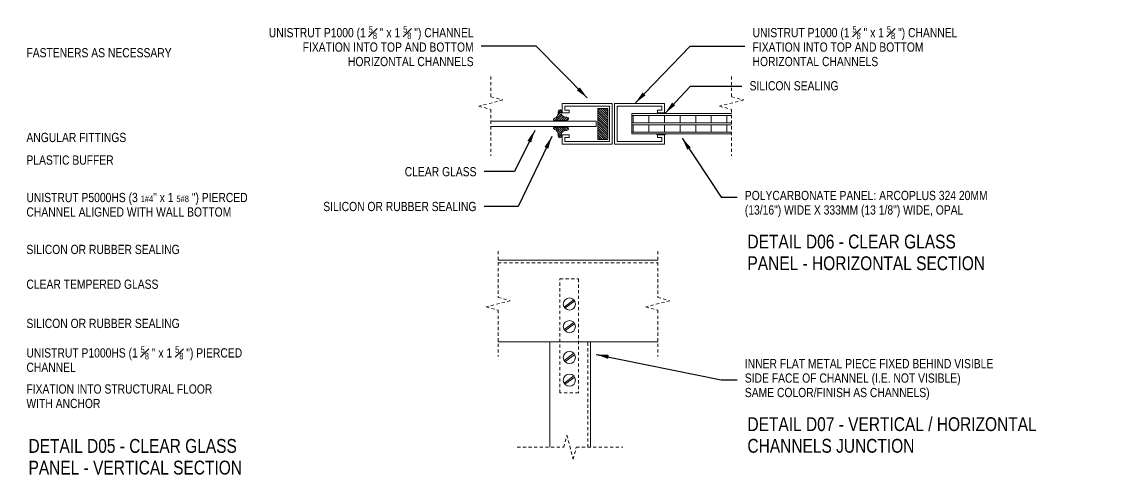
# Model space of a CAD drawing. Extents: x 65572 to 72871, y 30718 to 33858.
# Drawn here: x 67291.73 to 67334.79, y 32693.27 to 32711.64 of the extents above; entities that cross this region are included whole.
import ezdxf

# ---------------------------------------------------------------- set-up
doc = ezdxf.new("R2010")
doc.units = 0
doc.header["$LTSCALE"] = 0.5
doc.header["$MEASUREMENT"] = 0
doc.linetypes.add('HIDDEN', pattern=[0.375, 0.25, -0.125])
doc.layers.get('0').update_dxf_attribs({"color": 20, "linetype": 'CONTINUOUS'})
for name, color, linetype, lineweight in [('Annotations', 40, 'CONTINUOUS', 5), ('Framing', 142, 'CONTINUOUS', 13), ('Hatches', 8, 'CONTINUOUS', 5), ('Projections', 151, 'HIDDEN', 5), ('Viewed', 150, 'CONTINUOUS', 9)]:
    doc.layers.add(name, color=color, linetype=linetype, lineweight=lineweight)
doc.styles.add('Arial', font='arial.ttf', dxfattribs={"width": 0.8, "height": 0.368825})
doc.styles.add('Arial_2', font='arial.ttf', dxfattribs={"height": 0.491766})
doc.dimstyles.new('ARCH2', dxfattribs={"dimscale": 12, "dimtxt": 0.5, "dimasz": 0.041667, "dimexe": 0.041667, "dimexo": 0.03125, "dimgap": 0.020833, "dimtad": 1, "dimdec": 5, "dimrnd": 0.03125, "dimzin": 1, "dimdsep": 46, "dimlunit": 4, "dimtxsty": 'Arial_2', "dimblk1": 'OBLIQUE', "dimblk2": 'OBLIQUE', "dimsah": 1, "dimcen": 0.09, "dimdle": 0.041667, "dimazin": 0, "dimtfac": 1, "dimtdec": 4, "dimtix": 1, "dimtmove": 0, "dimatfit": 3, "dimfxl": 1, "dimtvp": 1, "dimtfill": 1, "dimfrac": 2, "dimtolj": 1, "dimtzin": 0, "dimarcsym": 2})
pattern_1 = [(135, (100011.22145, -34579.537397), (-0.044194173824, -0.044194173824), [])]

# ---------------------------------------------------------------- blocks, each defined once
blk = doc.blocks.new('_Oblique')
at = {"lineweight": -2}
blk.add_line((-0.5, -0.5), (0.5, 0.5), dxfattribs=at)

msp = doc.modelspace()

# ---------------------------------------------------------------- hatches: boundary and pattern name
at = {"layer": 'Hatches'}
h = msp.add_hatch(dxfattribs=at)
h.set_pattern_fill('ANSI31', color=256, scale=0.5, angle=270, style=0)
h.set_pattern_definition([(225, (100011.22145, 99994.645696), (-0.044194173824, 0.044194173824), [])])
edge = h.paths.add_edge_path()
edge.add_line((67313.272936, 32707.97191), (67313.272936, 32708.050615))
edge.add_arc((67313.211934, 32708.050615), 0.061002, 0, 189.0279769)
edge.add_arc((67312.9063, 32708.002054), 0.248466, -71.3465859, 9.0279769, ccw=False)
edge.add_arc((67312.999413, 32707.726224), 0.042657, 108.6534141, 251.3465859)
edge.add_line((67312.98577, 32707.685808), (67313.499477, 32707.685808))
edge.add_arc((67313.499477, 32707.75175), 0.065942, 270, 450)
edge.add_arc((67313.499477, 32708.118641), 0.30095, 231.018939, 270, ccw=False)
edge.add_arc((67313.373723, 32707.963243), 0.101043, 184.0748091, 231.018939, ccw=False)
edge.add_line((67313.272936, 32707.956063), (67313.272936, 32707.97191))
h = msp.add_hatch(dxfattribs=at)
h.set_pattern_fill('ANSI31', color=256, scale=0.5, angle=90, style=0)
h.set_pattern_definition(pattern_1)
h.paths.add_polyline_path([(67314.727924, 32706.926806), (67315.128575, 32706.926806), (67315.128575, 32708.159431), (67314.727924, 32708.159431)])
h = msp.add_hatch(dxfattribs=at)
h.set_pattern_fill('ANSI31', color=256, scale=0.5, angle=90, style=0)
h.set_pattern_definition(pattern_1)
edge = h.paths.add_edge_path()
edge.add_line((67313.272936, 32707.136389), (67313.272936, 32707.057684))
edge.add_arc((67313.211934, 32707.057684), 0.061002, 170.9720231, 360, ccw=False)
edge.add_arc((67312.9063, 32707.106245), 0.248466, 350.9720231, 431.3465859)
edge.add_arc((67312.999413, 32707.382075), 0.042657, 108.6534141, 251.3465859, ccw=False)
edge.add_line((67312.98577, 32707.422491), (67313.499477, 32707.422491))
edge.add_arc((67313.499477, 32707.356549), 0.065942, -90, 90, ccw=False)
edge.add_arc((67313.499477, 32706.989658), 0.30095, 90, 128.981061)
edge.add_arc((67313.373723, 32707.145056), 0.101043, 128.981061, 175.9251909)
edge.add_line((67313.272936, 32707.152236), (67313.272936, 32707.136389))

# ---------------------------------------------------------------- linework, layer by layer
at = {"layer": 'Framing'}
for p, q in [((67313.307387, 32708.36665), (67315.307387, 32708.36665)), ((67313.307387, 32708.36665), (67315.307387, 32708.36665)), ((67313.307387, 32707.99165), (67313.307387, 32708.36665)), ((67313.588637, 32707.99165), (67313.307387, 32707.99165)), ((67315.201918, 32708.261181), (67313.412856, 32708.261181)), ((67313.412856, 32708.261181), (67313.412856, 32708.097118)), ((67313.412856, 32708.097118), (67313.588637, 32708.097118)), ((67313.588637, 32708.097118), (67313.588637, 32707.99165)), ((67315.201918, 32706.847118), (67315.201918, 32708.261181)), ((67315.307387, 32708.36665), (67315.307387, 32706.74165)), ((67315.307387, 32707.99165), (67315.307387, 32708.36665)), ((67315.390402, 32708.36665), (67315.390402, 32706.74165)), ((67317.390402, 32708.36665), (67315.390402, 32708.36665)), ((67317.390402, 32708.36665), (67315.390402, 32708.36665)), ((67315.390402, 32707.99165), (67315.390402, 32708.36665)), ((67315.495871, 32706.847118), (67315.495871, 32708.261181)), ((67315.495871, 32708.261181), (67317.284933, 32708.261181)), ((67316.083976, 32707.9604), (67316.083976, 32707.1479)), ((67320.067891, 32707.9604), (67316.083976, 32707.9604)), ((67317.109152, 32707.99165), (67317.040304, 32707.9604)), ((67317.284933, 32708.097118), (67317.109152, 32708.097118)), ((67317.109152, 32708.097118), (67317.109152, 32707.99165)), ((67317.109152, 32707.99165), (67317.390402, 32707.99165)), ((67317.284933, 32708.261181), (67317.284933, 32708.097118)), ((67317.390402, 32707.99165), (67317.390402, 32708.36665)), ((67317.390402, 32707.99165), (67317.45925, 32707.9604)), ((67314.667675, 32707.661127), (67310.461599, 32707.661127)), ((67314.667675, 32707.447172), (67314.667675, 32707.661127)), ((67315.307387, 32707.86665), (67315.307387, 32707.24165)), ((67316.083976, 32707.889081), (67320.067891, 32707.889081)), ((67316.083976, 32707.589809), (67320.067891, 32707.589809)), ((67316.140402, 32707.889081), (67316.140402, 32707.589809)), ((67316.7642, 32707.889081), (67316.7642, 32707.589809)), ((67317.387998, 32707.889081), (67317.387998, 32707.589809)), ((67318.011796, 32707.889081), (67318.011796, 32707.589809)), ((67318.635594, 32707.889081), (67318.635594, 32707.589809)), ((67319.259392, 32707.889081), (67319.259392, 32707.589809)), ((67319.88319, 32707.889081), (67319.88319, 32707.589809)), ((67314.667675, 32707.447172), (67310.461599, 32707.447172)), ((67313.307387, 32706.74165), (67313.307387, 32707.11665)), ((67313.307387, 32707.11665), (67313.588637, 32707.11665)), ((67313.588637, 32707.11665), (67313.588637, 32707.011181)), ((67316.083976, 32707.51849), (67320.067891, 32707.51849)), ((67316.083976, 32707.219218), (67320.067891, 32707.219218)), ((67320.067891, 32707.1479), (67316.083976, 32707.1479)), ((67316.140402, 32707.51849), (67316.140402, 32707.219218)), ((67316.7642, 32707.51849), (67316.7642, 32707.219218)), ((67317.109152, 32707.11665), (67317.040304, 32707.1479)), ((67317.390402, 32707.11665), (67317.109152, 32707.11665)), ((67317.109152, 32707.11665), (67317.109152, 32707.011181)), ((67317.387998, 32707.51849), (67317.387998, 32707.219218)), ((67317.390402, 32707.11665), (67317.45925, 32707.1479)), ((67317.390402, 32706.74165), (67317.390402, 32707.11665)), ((67318.011796, 32707.51849), (67318.011796, 32707.219218)), ((67318.635594, 32707.51849), (67318.635594, 32707.219218)), ((67319.259392, 32707.51849), (67319.259392, 32707.219218)), ((67319.88319, 32707.51849), (67319.88319, 32707.219218)), ((67315.307387, 32706.74165), (67313.307387, 32706.74165)), ((67313.307387, 32706.74165), (67315.307387, 32706.74165)), ((67313.588637, 32707.011181), (67313.412856, 32707.011181)), ((67313.412856, 32707.011181), (67313.412856, 32706.847118)), ((67313.412856, 32706.847118), (67315.201918, 32706.847118)), ((67315.390402, 32706.74165), (67317.390402, 32706.74165)), ((67317.390402, 32706.74165), (67315.390402, 32706.74165)), ((67317.284933, 32706.847118), (67315.495871, 32706.847118)), ((67317.109152, 32707.011181), (67317.284933, 32707.011181)), ((67317.284933, 32707.011181), (67317.284933, 32706.847118))]:
    msp.add_line(p, q, dxfattribs=at)
for points in [[(67313.272936, 32707.97191), (67313.272936, 32708.050615, 1.082058871), (67313.151688, 32708.041043, -0.365822184), (67312.98577, 32707.76664, 0.717866324), (67312.98577, 32707.685808), (67313.499477, 32707.685808, 1), (67313.499477, 32707.817691, -0.171746351), (67313.310161, 32707.884697, -0.207745986), (67313.272936, 32707.956063)], [(67313.272936, 32707.136389), (67313.272936, 32707.057684, -1.082058871), (67313.151688, 32707.067257, 0.365822184), (67312.98577, 32707.341659, -0.717866324), (67312.98577, 32707.422491), (67313.499477, 32707.422491, -1), (67313.499477, 32707.290608, 0.171746351), (67313.310161, 32707.223602, 0.207745986), (67313.272936, 32707.152236)]]:
    msp.add_lwpolyline(points, format="xyb", close=True, dxfattribs=at)
at = {"layer": 'Framing', "flags": 128}
msp.add_lwpolyline([(67314.727924, 32706.926806), (67315.128575, 32706.926806), (67315.128575, 32708.159431), (67314.727924, 32708.159431)], close=True, dxfattribs=at)
at = {"layer": 'Projections'}
for p, q in [((67310.461599, 32709.442419), (67310.461599, 32708.629963)), ((67320.067891, 32709.442419), (67320.067891, 32708.629963)), ((67310.945276, 32708.504963), (67309.977923, 32708.254963)), ((67310.461599, 32708.629963), (67310.945276, 32708.504963)), ((67320.551567, 32708.504963), (67319.584214, 32708.254963)), ((67320.067891, 32708.629963), (67320.551567, 32708.504963)), ((67309.977923, 32708.254963), (67310.461599, 32708.129963)), ((67310.461599, 32708.129963), (67310.461599, 32706.274817)), ((67319.584214, 32708.254963), (67320.067891, 32708.129963)), ((67320.067891, 32708.129963), (67320.067891, 32706.274817)), ((67310.752534, 32702.468127), (67310.752534, 32700.613508)), ((67317.123816, 32702.468127), (67317.123816, 32700.613508)), ((67310.752534, 32701.99444), (67317.123816, 32701.99444)), ((67311.236211, 32700.488508), (67310.268858, 32700.238508)), ((67310.268858, 32700.238508), (67310.752534, 32700.113508)), ((67310.752534, 32700.613508), (67311.236211, 32700.488508)), ((67317.607492, 32700.488508), (67316.640139, 32700.238508)), ((67316.640139, 32700.238508), (67317.123816, 32700.113508)), ((67317.123816, 32700.613508), (67317.607492, 32700.488508)), ((67310.752534, 32700.113508), (67310.752534, 32698.258362)), ((67317.123816, 32700.113508), (67317.123816, 32698.258362)), ((67314.332146, 32694.636262), (67314.332146, 32698.850939)), ((67313.370162, 32694.636262), (67313.495162, 32695.119939)), ((67313.495162, 32695.119939), (67313.745162, 32694.152586)), ((67311.515543, 32694.636262), (67313.370162, 32694.636262)), ((67313.745162, 32694.152586), (67313.870162, 32694.636262)), ((67313.870162, 32694.636262), (67315.725308, 32694.636262))]:
    msp.add_line(p, q, dxfattribs=at)
msp.add_lwpolyline([(67313.217283, 32696.811463), (67313.217283, 32701.35739), (67313.960183, 32701.35739), (67313.960183, 32696.811463)], close=True, dxfattribs=at)
at = {"layer": 'Viewed', "linetype": 'ByBlock'}
for p, q in [((67310.752534, 32702.099909), (67317.123816, 32702.099909)), ((67313.770531, 32700.524515), (67313.38285, 32700.234548)), ((67313.807079, 32700.475651), (67313.419399, 32700.185684)), ((67313.770531, 32699.621783), (67313.38285, 32699.331816)), ((67313.807079, 32699.572919), (67313.419399, 32699.282952)), ((67310.752534, 32698.850939), (67317.123816, 32698.850939)), ((67312.81313, 32694.636262), (67312.81313, 32698.850939)), ((67312.81313, 32698.850939), (67314.437615, 32698.850939)), ((67314.437615, 32694.636262), (67314.437615, 32698.850939)), ((67313.770531, 32698.388679), (67313.38285, 32698.098712)), ((67313.807079, 32698.339814), (67313.419399, 32698.049847)), ((67313.770531, 32697.485947), (67313.38285, 32697.19598)), ((67313.807079, 32697.437082), (67313.419399, 32697.147115))]:
    msp.add_line(p, q, dxfattribs=at)
for centre in [(67313.594965, 32700.3551), (67313.594965, 32699.452368), (67313.594965, 32698.219263), (67313.594965, 32697.316531)]:
    msp.add_circle(centre, 0.242063, dxfattribs=at)

# ---------------------------------------------------------------- texts
at = {"layer": 'Annotations', "line_spacing_factor": 0.938532, "style": 'Arial', "bg_fill": 2}
for s, insert, char_height, width, attachment_point in [('{\\A1;FASTENERS AS NECESSARY}', (67291.925478, 32710.201559), 0.36882485, 10.25865279, 7), ('{ANGULAR FITTINGS}', (67291.925478, 32706.817836), 0.36882485, 10.25865279, 7), ('{UNISTRUT P5000HS (3 \\H0.7x;1#4\\H1.42857x;" x 1 \\H0.7x;5#8\\H1.42857x; ") PIERCED CHANNEL ALIGNED WITH WALL BOTTOM}', (67291.925478, 32703.842127), 0.36882485, 9.207, 7), ('{DETAIL D06 - CLEAR GLASS\\PPANEL - HORIZONTAL SECTION}', (67320.701035, 32703.125888), 0.55323728, 13.8105, 1), ('{SILICON OR RUBBER SEALING}', (67291.925478, 32702.344797), 0.36882485, 9.207, 7), ('{CLEAR TEMPERED GLASS}', (67291.925478, 32701.330696), 0.36882485, 11.03316983, 1), ('{SILICON OR RUBBER SEALING}', (67291.925478, 32699.763927), 0.36882485, 9.207, 1), ('{\\A1;UNISTRUT P1000HS (1 {\\H0.7x;\\S5#8;} " x 1 {\\H0.7x;\\S5#8;} ") PIERCED CHANNEL}', (67291.925478, 32698.661185), 0.36882485, 9.207, 1), ('{DETAIL D07 - VERTICAL / HORIZONTAL \\PCHANNELS JUNCTION}', (67320.701035, 32695.833223), 0.55323728, 13.8105, 1), ('{DETAIL D05 - CLEAR GLASS\\PPANEL - VERTICAL SECTION}', (67292.008725, 32694.963558), 0.55323728, 13.8105, 1)]:
    msp.add_mtext(s, dxfattribs=dict(at, insert=insert, char_height=char_height, width=width, attachment_point=attachment_point))

# ---------------------------------------------------------------- leaders
at = {"layer": 'Annotations'}
for points in [[(67314.305858, 32708.590574), (67312.266473, 32710.653083), (67310.080336, 32710.653083)], [(67316.227288, 32708.384573), (67318.410916, 32710.653083), (67320.597053, 32710.653083)], [(67317.416885, 32707.978041), (67318.422679, 32709.060658), (67320.479773, 32709.060658)], [(67312.213947, 32707.292135), (67311.409139, 32705.645587), (67310.193781, 32705.645587)], [(67318.095057, 32706.981644), (67319.654873, 32704.618803), (67320.289273, 32704.618803)], [(67314.665092, 32698.343008), (67319.654873, 32697.326138), (67320.289273, 32697.326138)]]:
    msp.add_leader(points, dimstyle='ARCH2', override={"dimtad": 0}, dxfattribs=at)

# ---------------------------------------------------------------- next in the draw order: texts
at = {"layer": 'Annotations', "char_height": 0.36882485, "line_spacing_factor": 0.938532, "style": 'Arial', "bg_fill": 2}
for s, insert, width, attachment_point in [('{\\A1;UNISTRUT P1000 (1 {\\H0.7x;\\S5#8;} " x 1 {\\H0.7x;\\S5#8;} ") CHANNEL\\PFIXATION INTO TOP AND BOTTOM\\PHORIZONTAL CHANNELS}', (67309.773162, 32711.452451), 9.207, 3), ('{\\A1;UNISTRUT P1000 (1 {\\H0.7x;\\S5#8;} " x 1 {\\H0.7x;\\S5#8;} ") CHANNEL\\PFIXATION INTO TOP AND BOTTOM\\PHORIZONTAL CHANNELS}', (67320.904228, 32711.452451), 9.207, 1), ('{SILICON SEALING}', (67320.786948, 32709.255453), 9.207, 1), ('{PLASTIC BUFFER}', (67291.925478, 32705.913975), 10.25865279, 7), ('{\\A1;POLYCARBONATE PANEL: ARCOPLUS 324 20MM (13/16") WIDE X 333MM (13 1/8") WIDE, OPAL}', (67320.596447, 32703.817307), 10.59839372, 7), ('{INNER FLAT METAL PIECE FIXED BEHIND VISIBLE\\PSIDE FACE OF CHANNEL (I.E. NOT VISIBLE) \\PSAME COLOR/FINISH AS CHANNELS)}', (67320.596447, 32696.524641), 11.38560348, 7), ('{FIXATION INTO STRUCTURAL FLOOR\\PWITH ANCHOR }', (67291.925478, 32697.144431), 9.207, 1)]:
    msp.add_mtext(s, dxfattribs=dict(at, insert=insert, width=width, attachment_point=attachment_point))

# ---------------------------------------------------------------- next in the draw order: texts
at = {"layer": 'Annotations', "insert": (67309.886606, 32705.450792), "char_height": 0.36882485, "width": 9.207, "attachment_point": 9, "line_spacing_factor": 0.938532, "style": 'Arial', "bg_fill": 2}
msp.add_mtext('{CLEAR GLASS}', dxfattribs=at)

# ---------------------------------------------------------------- next in the draw order: leaders
at = {"layer": 'Annotations'}
msp.add_leader([(67312.894938, 32707.044502), (67311.545337, 32704.255068), (67310.193781, 32704.255068)], dimstyle='ARCH2', override={"dimtad": 0}, dxfattribs=at)

# ---------------------------------------------------------------- next in the draw order: texts
at = {"layer": 'Annotations', "insert": (67309.886606, 32704.060273), "char_height": 0.36882485, "width": 9.207, "attachment_point": 9, "line_spacing_factor": 0.938532, "style": 'Arial', "bg_fill": 2}
msp.add_mtext('{SILICON OR RUBBER SEALING}', dxfattribs=at)

doc.saveas('drawing.dxf')
